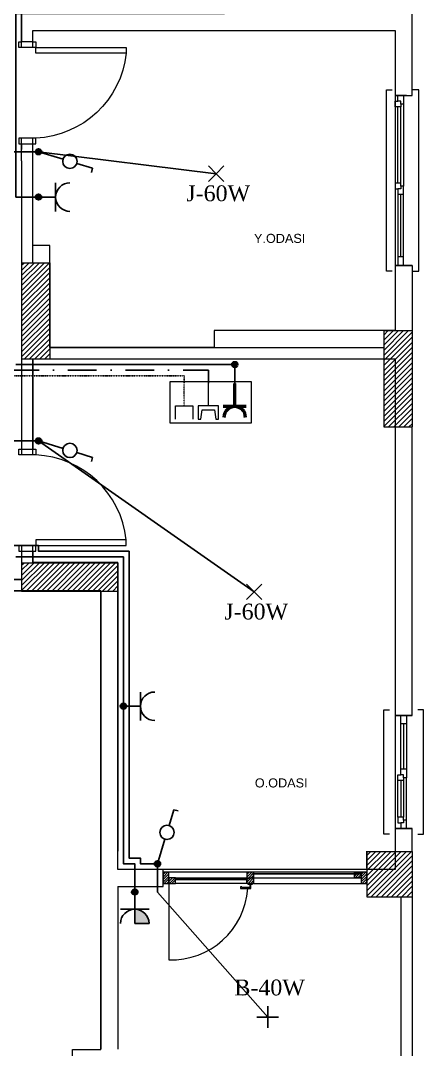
# Model space of a CAD drawing. Header units: millimetres. Extents: x 3395 to 31170, y 2853 to 7104.
# Drawn here: x 13052 to 13407, y 4691 to 5600 of the extents above; entities that cross this region are included whole.
import ezdxf

# ---------------------------------------------------------------- set-up
doc = ezdxf.new("R2010")
doc.units = ezdxf.units.MM
doc.linetypes.add('DASHDOTX2', pattern=[50.8, 25.4, -12.7, 0, -12.7])
doc.linetypes.add('DIVIDE', pattern=[1.25, 0.5, -0.25, 0, -0.25, 0, -0.25])
for name, color, linetype in [('AydınlatmaT.', 1, 'Continuous'), ('Elektrik T.', 4, 'Continuous'), ('S', 2, 'Continuous'), ('Telefon', 3, 'DIVIDE'), ('Televizyon', 255, 'DASHDOTX2'), ('YazılarY.', 7, 'Continuous')]:
    doc.layers.add(name, color=color, linetype=linetype)
for name, color, linetype, lineweight in [('Duvar', 7, 'Continuous', 20), ('EHAT-TV', 7, 'Continuous', 20), ('EHAT_PRIZ', 4, 'Continuous', 50), ('elk035', 3, 'Continuous', 30), ('KAPEN', 30, 'Continuous', 13), ('OK', 51, 'Continuous', 20), ('TR', 252, 'Continuous', 5)]:
    doc.layers.add(name, color=color, linetype=linetype, lineweight=lineweight)
doc.styles.add('MEKAN', font='times.ttf')
doc.styles.get("Standard").update_dxf_attribs({"font": 'arial.ttf'})
pattern_1 = [(225, (4501369.4886, -378640.9306), (1.12253201513, -1.12253201513), [])]
pattern_2 = [(225, (4501359.4886, -378670.9308), (1.12253201513, -1.12253201513), [])]

# ---------------------------------------------------------------- blocks, each defined once
blk = doc.blocks.new('RR9-1A')
at = {"layer": 'KAPEN'}
for points in [[(0, 0), (0, -2.5), (5, -2.5), (5, 12.5), (0, 12.5), (0, 10)], [(90, 0), (90, -2.5), (85, -2.5), (85, 12.5), (90, 12.5), (90, 10)]]:
    blk.add_lwpolyline(points, dxfattribs=at)
blk.add_lwpolyline([(5, -82.5), (10, -82.5), (10, -2.5), (5, -2.5)], close=True, dxfattribs=at)
blk.add_arc((0.74, 1.33), 84.34, 276.30069, 357.39453, dxfattribs=at)
blk = doc.blocks.new('ÜÇLÜ GRUP(TEL-TV-PRİZ)')
at = {"layer": 'EHAT-TV', "linetype": 'Continuous'}
blk.add_line((21.45, -2.02), (1.58, -2.02), dxfattribs=at)
at = {"layer": 'EHAT-TV', "color": 7, "lineweight": 20}
blk.add_lwpolyline([(25.05, 3.38), (33.45, 4.58), (33.45, 6.98), (21.45, 6.98), (21.45, -11.02), (33.45, -11.02), (33.45, -8.61), (25.05, -7.42), (25.05, 3.38)], dxfattribs=at)
at = {"layer": 'EHAT_PRIZ'}
for p, q in [((22.13, 31.26), (22.13, 11.18)), ((22.13, 21.22), (1.95, 21.22))]:
    blk.add_line(p, q, dxfattribs=at)
blk.add_arc((31.73, 21.22), 9.6, 90, 270, dxfattribs=at)
at = {"layer": 'OK'}
blk.add_lwpolyline([(0, 35.7), (36.98, 35.7), (36.98, -35.7), (0, -35.7)], close=True, dxfattribs=at)
at = {"layer": 'Telefon', "color": 3, "linetype": 'Continuous', "lineweight": 20}
for p, q in [((21.45, -15.78), (33.45, -15.78)), ((21.45, -31.14), (21.45, -15.78)), ((33.45, -31.14), (21.45, -31.14))]:
    blk.add_line(p, q, dxfattribs=at)
at = {"layer": 'Telefon', "color": 3, "linetype": 'DIVIDE', "lineweight": 20}
blk.add_line((21.45, -23.46), (1.58, -23.46), dxfattribs=at)
blk = doc.blocks.new('B')
at = {"layer": 'elk035'}
blk.add_hatch(color=256, dxfattribs=at).paths.add_polyline_path([(2.5, 0, 1), (-2.5, 0, 1)])
blk.add_circle((0, 0), 2.5, dxfattribs=at)
blk = doc.blocks.new('NORA')
for p, q in [((0, 0.2275), (-0.0318, 0.2275)), ((0, 0.105), (0, 0.2275))]:
    blk.add_line(p, q)
blk.add_circle((0, 0.0525), 0.0525)
blk = doc.blocks.new('A')
at = {"layer": 'S', "xscale": 100, "yscale": 100, "zscale": 100, "rotation": 180}
blk.add_blockref('NORA', (0, 0), dxfattribs=at)

msp = doc.modelspace()

# ---------------------------------------------------------------- hatches: boundary and pattern name
at = {"layer": 'Elektrik T.'}
h = msp.add_hatch(color=256, dxfattribs=at)
h.dxf.hatch_style = 1
h.paths.add_polyline_path([(13152.47, 4815.26), (13152.47, 4802.66), (13165.07, 4802.66, 0.414214)])
at = {"layer": 'TR'}
h = msp.add_hatch(dxfattribs=at)
h.set_pattern_fill('ANSI31', color=256, scale=0.5, angle=180, style=0)
h.set_pattern_definition(pattern_1)
h.paths.add_polyline_path([(13177.47, 4838.06), (13182.47, 4838.06), (13182.47, 4843.06), (13182.47, 4848.06), (13177.47, 4848.06)])
h = msp.add_hatch(dxfattribs=at)
h.set_pattern_fill('ANSI31', color=256, scale=0.5, angle=180, style=0)
h.set_pattern_definition(pattern_1)
h.paths.add_polyline_path([(13251.47, 4843.06), (13257.47, 4843.06), (13257.47, 4846.56), (13257.47, 4848.06), (13251.47, 4848.06)])
h = msp.add_hatch(dxfattribs=at)
h.set_pattern_fill('ANSI31', color=256, scale=0.5, angle=180, style=0)
h.set_pattern_definition(pattern_2)
h.paths.add_polyline_path([(13346.47, 4843.06), (13352.47, 4843.06), (13352.47, 4848.06), (13346.47, 4848.06), (13346.47, 4846.56)])
h = msp.add_hatch(dxfattribs=at)
h.set_pattern_fill('ANSI31', color=256, scale=0.5, angle=180, style=0)
h.set_pattern_definition(pattern_2)
h.paths.add_polyline_path([(13352.47, 4843.06), (13352.47, 4838.06), (13357.47, 4838.06), (13357.47, 4848.06), (13352.47, 4848.06)])
h = msp.add_hatch(dxfattribs=at)
h.set_pattern_fill('ANSI31', color=256, scale=0.5, angle=180, style=0)
h.set_pattern_definition(pattern_1)
h.paths.add_polyline_path([(13182.47, 4838.06), (13188.47, 4838.06), (13188.47, 4841.56), (13188.47, 4843.06), (13182.47, 4843.06)])
h = msp.add_hatch(dxfattribs=at)
h.set_pattern_fill('ANSI31', color=256, scale=0.5, angle=180, style=0)
h.set_pattern_definition(pattern_1)
h.paths.add_polyline_path([(13251.47, 4838.06), (13257.47, 4838.06), (13257.47, 4843.06), (13251.47, 4843.06)])

# ---------------------------------------------------------------- linework, layer by layer
at = {"layer": 'AydınlatmaT.'}
for p, q in [((13089.11, 5477.71), (13067.47, 5484.29)), ((13067.47, 5484.29), (13224.39, 5464.99)), ((13089.11, 5222.36), (13067.47, 5228.94)), ((13067.47, 5228.94), (13257.96, 5095.54)), ((13179.06, 4877.1), (13172.47, 4855.46)), ((13172.47, 4855.46), (13172.47, 4835.46)), ((13172.47, 4835.46), (13172.47, 4830.46)), ((13172.47, 4830.46), (13269.95, 4720.09))]:
    msp.add_line(p, q, dxfattribs=at)
at = {"layer": 'AydınlatmaT.', "color": 1}
for p, q in [((13224.39, 5464.99), (13217.6, 5471.78)), ((13224.39, 5464.99), (13231.18, 5471.78)), ((13224.39, 5464.99), (13217.6, 5458.2)), ((13224.39, 5464.99), (13231.18, 5458.2)), ((13257.96, 5095.54), (13251.17, 5102.33)), ((13257.96, 5095.54), (13264.75, 5102.33)), ((13257.96, 5095.54), (13251.17, 5088.75)), ((13257.96, 5095.54), (13264.75, 5088.75)), ((13269.95, 4720.09), (13269.95, 4729.69)), ((13269.95, 4720.09), (13260.35, 4720.09)), ((13269.95, 4720.09), (13279.55, 4720.09)), ((13269.95, 4720.09), (13269.95, 4710.49))]:
    msp.add_line(p, q, dxfattribs=at)
at = {"layer": 'AydınlatmaT.'}
for points in [[(13042.47, 5484.29), (13062.47, 5484.29), (13067.47, 5484.29), (13062.47, 5484.29), (13042.47, 5484.29)], [(13032.47, 5228.94), (13062.47, 5228.94), (13067.47, 5228.94), (13032.47, 5228.94)], [(12875.39, 5136.46), (13062.47, 5136.56), (13067.47, 5136.56), (13067.47, 5131.46), (13067.47, 5131.46), (13142.47, 5131.46), (13147.47, 5131.46), (13147.47, 4860.46), (13147.47, 4860.46), (13152.47, 4860.46), (13157.47, 4860.46), (13157.47, 4855.46), (13172.47, 4855.46), (13157.47, 4855.46), (13157.47, 4860.46), (13147.47, 4860.46), (13147.47, 5131.46), (13067.47, 5131.46), (13067.47, 5136.56), (13027.47, 5136.56)]]:
    msp.add_lwpolyline(points, dxfattribs=at)
at = {"layer": 'Duvar'}
for p, q in [((13397.47, 5533.96), (13397.47, 5718.96)), ((13052.47, 5611.36), (13052.47, 5581.36)), ((13062.47, 5581.36), (13062.47, 5591.46)), ((13062.47, 5591.46), (13382.47, 5591.46)), ((13142.47, 5591.36), (13142.47, 5591.36)), ((13382.47, 5591.46), (13382.47, 5533.96)), ((13062.47, 5581.36), (13052.47, 5581.36)), ((13382.47, 5533.96), (13397.47, 5533.96)), ((13382.47, 5533.96), (13397.47, 5533.96)), ((13392.47, 5533.96), (13382.47, 5533.96)), ((13382.47, 5533.96), (13392.47, 5533.96)), ((13382.47, 5533.96), (13392.47, 5533.96)), ((13382.47, 5533.96), (13392.47, 5533.96)), ((13382.47, 5533.96), (13397.47, 5533.96)), ((13384.97, 5533.96), (13389.97, 5533.96)), ((13389.97, 5526.46), (13389.97, 5453.96)), ((13382.47, 5523.96), (13382.47, 5456.46)), ((13384.97, 5456.46), (13384.97, 5523.96)), ((13387.47, 5456.46), (13387.47, 5523.96)), ((13052.47, 5491.36), (13062.47, 5491.36)), ((13052.47, 5491.36), (13052.47, 5486.36)), ((13062.47, 5386.46), (13062.47, 5491.36)), ((13052.47, 5476.36), (13052.47, 5386.46)), ((13384.97, 5446.46), (13384.97, 5391.46)), ((13389.97, 5446.46), (13384.97, 5446.46)), ((13387.47, 5391.46), (13387.47, 5446.46)), ((13389.97, 5391.46), (13389.97, 5446.46)), ((13052.45, 5386.36), (13077.45, 5386.36)), ((13052.45, 5386.36), (13052.45, 5301.36)), ((13077.45, 5386.36), (13077.45, 5301.36)), ((13382.47, 5383.96), (13382.47, 5326.46)), ((13382.47, 5383.96), (13397.47, 5383.96)), ((13397.47, 5383.96), (13382.47, 5383.96)), ((13392.47, 5383.96), (13382.47, 5383.96)), ((13382.47, 5383.96), (13392.47, 5383.96)), ((13382.47, 5383.96), (13392.47, 5383.96)), ((13382.47, 5383.96), (13392.47, 5383.96)), ((13382.47, 5383.96), (13397.47, 5383.96)), ((13397.47, 5383.96), (13397.47, 5326.46)), ((13052.47, 5331.36), (13052.45, 5331.36)), ((13372.45, 5326.36), (13397.45, 5326.36)), ((13372.45, 5326.36), (13372.45, 5241.36)), ((13397.45, 5326.36), (13397.45, 5241.36)), ((13052.45, 5321.36), (13052.47, 5321.36)), ((13077.47, 5311.46), (13372.47, 5311.46)), ((13052.45, 5301.36), (13077.45, 5301.36)), ((13052.47, 5301.56), (13052.47, 5221.56)), ((13062.47, 5301.46), (13062.47, 5221.56)), ((13077.47, 5301.46), (13372.47, 5301.46)), ((13372.45, 5241.36), (13397.45, 5241.36)), ((13382.47, 5241.46), (13382.47, 4986.46)), ((13397.47, 4986.46), (13397.47, 5241.46)), ((13052.47, 5221.56), (13062.47, 5221.56)), ((13052.47, 5131.56), (13052.47, 5121.56)), ((13052.47, 5131.56), (13062.47, 5131.56)), ((13062.47, 5131.56), (13062.47, 5121.56)), ((13052.45, 5121.36), (13137.45, 5121.36)), ((13052.45, 5121.36), (13052.45, 5096.36)), ((13137.45, 5121.36), (13137.45, 5096.36)), ((12862.47, 5106.46), (13052.47, 5106.46)), ((12862.47, 5096.46), (13052.47, 5096.46)), ((13052.45, 5096.36), (13137.45, 5096.36)), ((13122.47, 5096.46), (13122.47, 4691.56)), ((13137.47, 5096.56), (13137.47, 4866.46)), ((13382.47, 4986.46), (13397.47, 4986.46)), ((13397.47, 4986.46), (13382.47, 4986.46)), ((13387.47, 4938.96), (13387.47, 4978.96)), ((13389.97, 4978.96), (13389.97, 4938.96)), ((13392.47, 4978.96), (13392.47, 4938.96)), ((13392.47, 4938.96), (13387.47, 4938.96)), ((13384.97, 4896.46), (13384.97, 4928.96)), ((13387.47, 4928.96), (13387.47, 4896.46)), ((13389.97, 4928.96), (13389.97, 4896.46)), ((13392.47, 4893.96), (13392.47, 4931.46)), ((13382.47, 4886.46), (13382.47, 4866.46)), ((13382.47, 4886.46), (13397.47, 4886.46)), ((13397.47, 4886.46), (13382.47, 4886.46)), ((13397.47, 4866.46), (13397.47, 4886.46)), ((13357.45, 4866.36), (13397.45, 4866.36)), ((13357.45, 4866.36), (13357.45, 4826.36)), ((13357.47, 4851.51), (13357.47, 4866.51)), ((13397.45, 4866.36), (13397.45, 4826.36)), ((13177.47, 4850.46), (13137.47, 4850.46)), ((13177.47, 4835.51), (13177.47, 4850.51)), ((13177.47, 4845.51), (13177.47, 4840.51)), ((13257.47, 4848.06), (13182.47, 4848.06)), ((13137.47, 4835.46), (13177.47, 4835.46)), ((13137.47, 4835.46), (13137.47, 4691.56)), ((13257.47, 4838.06), (13357.47, 4838.06)), ((13357.45, 4826.36), (13397.45, 4826.36))]:
    msp.add_line(p, q, dxfattribs=at)
for points in [[(13052.47, 5576.36), (13052.47, 5616.36)], [(13062.47, 5576.36), (13062.47, 5591.46), (13097.47, 5591.46), (13097.47, 5591.46), (13382.47, 5591.46), (13382.47, 5326.46), (13222.47, 5326.46), (13222.47, 5311.46), (13077.47, 5311.46), (13077.47, 5401.46), (13062.47, 5401.46), (13062.47, 5496.36)], [(13379.97, 5378.96), (13374.97, 5378.96), (13374.97, 5538.96), (13379.97, 5538.96)], [(13397.47, 5378.96), (13403.47, 5378.96), (13403.47, 5538.96), (13397.47, 5538.96)], [(13387.47, 5526.46), (13387.47, 5523.96), (13382.47, 5523.96), (13382.47, 5528.96), (13384.97, 5528.96)], [(13389.97, 5533.96), (13389.97, 5526.46), (13387.47, 5526.46), (13387.47, 5528.96), (13384.97, 5528.96), (13384.97, 5533.96)], [(13052.47, 5476.36), (13052.47, 5496.36)], [(13052.47, 5476.36), (13052.47, 5331.36), (13052.45, 5331.36)], [(13387.47, 5453.96), (13387.47, 5456.46), (13382.47, 5456.46), (13382.47, 5451.46), (13384.97, 5451.46)], [(13389.97, 5446.46), (13389.97, 5453.96), (13387.47, 5453.96), (13387.47, 5451.46), (13384.97, 5451.46), (13384.97, 5446.46)], [(13389.97, 5383.96), (13389.97, 5391.46), (13384.97, 5391.46), (13384.97, 5383.96)], [(13052.45, 5321.36), (13052.47, 5321.36), (13052.47, 5216.56)], [(13062.47, 5301.46), (13382.47, 5301.46), (13382.47, 4850.46), (13137.47, 4850.46), (13137.47, 5121.46), (13062.47, 5121.46), (13062.47, 5136.56)], [(13062.47, 5216.56), (13062.47, 5301.46)], [(13052.47, 5136.56), (13052.47, 5106.46), (12857.47, 5106.46)], [(12762.47, 4686.46), (12777.47, 4686.46), (12777.47, 4666.46), (13097.47, 4666.46), (13097.47, 4691.46), (13122.47, 4691.46), (13122.47, 5096.46), (12857.47, 5096.46)], [(13377.47, 4881.46), (13372.47, 4881.46), (13372.47, 4991.46), (13377.47, 4991.46)], [(13402.47, 4881.46), (13407.47, 4881.46), (13407.47, 4991.46), (13402.47, 4991.46)], [(13392.47, 4986.46), (13392.47, 4978.96), (13387.47, 4978.96), (13387.47, 4986.46)], [(13392.47, 4938.96), (13392.47, 4931.46), (13389.97, 4931.46), (13389.97, 4933.96), (13387.47, 4933.96), (13387.47, 4938.96)], [(13389.97, 4931.46), (13389.97, 4928.96), (13384.97, 4928.96), (13384.97, 4933.96), (13387.47, 4933.96)], [(13389.97, 4893.96), (13389.97, 4896.46), (13384.97, 4896.46), (13384.97, 4891.46), (13387.47, 4891.46)], [(13392.47, 4886.46), (13392.47, 4893.96), (13389.97, 4893.96), (13389.97, 4891.46), (13387.47, 4891.46), (13387.47, 4886.46)], [(13357.47, 4851.46), (13357.47, 4851.46), (13357.47, 4866.46), (13357.47, 4866.46)], [(13182.47, 4838.06), (13182.47, 4770.56)], [(13397.47, 4826.46), (13397.47, 4605.46), (13127.47, 4605.46), (13127.47, 4621.46), (13127.47, 4651.46)], [(13387.47, 4826.46), (13387.47, 4615.46), (13137.47, 4615.46), (13137.47, 4631.46), (13137.47, 4651.46)]]:
    msp.add_lwpolyline(points, dxfattribs=at)
for points in [[(13177.47, 4838.06), (13182.47, 4838.06), (13182.47, 4848.06), (13177.47, 4848.06)], [(13257.47, 4848.06), (13251.47, 4848.06), (13251.47, 4843.06), (13257.47, 4843.06)], [(13352.47, 4848.06), (13257.47, 4848.06), (13257.47, 4846.56), (13352.47, 4846.56)], [(13352.47, 4846.56), (13257.47, 4846.56), (13257.47, 4843.06), (13352.47, 4843.06)], [(13346.47, 4848.06), (13352.47, 4848.06), (13352.47, 4843.06), (13346.47, 4843.06)], [(13352.47, 4838.06), (13357.47, 4838.06), (13357.47, 4848.06), (13352.47, 4848.06)], [(13188.47, 4843.06), (13182.47, 4843.06), (13182.47, 4838.06), (13188.47, 4838.06)], [(13188.47, 4843.06), (13251.47, 4843.06), (13251.47, 4841.56), (13188.47, 4841.56)], [(13188.47, 4841.56), (13251.47, 4841.56), (13251.47, 4838.06), (13188.47, 4838.06)], [(13245.97, 4833.56), (13254.97, 4833.56), (13254.97, 4837.56), (13253.97, 4837.56), (13253.97, 4834.56), (13246.97, 4834.56), (13246.97, 4835.06), (13245.97, 4835.06)], [(13251.47, 4843.06), (13257.47, 4843.06), (13257.47, 4838.06), (13251.47, 4838.06)], [(13252.47, 4838.06), (13252.47, 4837.56), (13256.47, 4837.56), (13256.47, 4838.06)]]:
    msp.add_lwpolyline(points, close=True, dxfattribs=at)
msp.add_arc((13184.62, 4838.41), 67.88, 268.1858, 355.90662, dxfattribs=at)
at = {"layer": 'Elektrik T.', "color": 4}
for p, q in [((13082.55, 5456.82), (13082.55, 5431.72)), ((13082.55, 5444.27), (13067.34, 5444.27)), ((13157.55, 5007.12), (13157.55, 4982.01)), ((13157.55, 4994.56), (13142.34, 4994.56)), ((13152.47, 4815.26), (13152.47, 4830.46)), ((13165.02, 4815.26), (13139.92, 4815.26))]:
    msp.add_line(p, q, dxfattribs=at)
at = {"layer": 'Elektrik T.'}
for p, q in [((13152.47, 4815.26), (13152.47, 4802.66)), ((13152.47, 4802.66), (13165.07, 4802.66))]:
    msp.add_line(p, q, dxfattribs=at)
for points in [[(12983.01, 5881.54), (12982.86, 5856.51), (13042.47, 5856.51), (13042.47, 5856.51), (13042.47, 5833.8), (13067.47, 5833.88), (13067.47, 5706.36), (13067.47, 5701.36), (13052.47, 5701.36), (13047.47, 5701.36), (13067.47, 5701.36), (13067.47, 5701.36), (13047.47, 5701.36), (13047.47, 5601.46), (13047.47, 5606.46), (13231.49, 5606.46), (13047.47, 5606.46), (13047.47, 5444.27), (13067.47, 5444.35)], [(13047.47, 5296.37), (13240.73, 5296.37), (13240.73, 5279.51)], [(13047.47, 5126.46), (13137.47, 5126.46), (13142.47, 5126.46), (13142.47, 4994.56), (13142.44, 4855.46), (13142.44, 4855.46), (13152.44, 4855.53), (13152.47, 4830.46)]]:
    msp.add_lwpolyline(points, dxfattribs=at)
at = {"layer": 'Elektrik T.', "color": 4}
for centre, start, end in [((13095.15, 5444.27), 90, 180), ((13095.15, 5444.27), 180, 270), ((13170.15, 4994.56), 90, 180), ((13170.15, 4994.56), 180, 270), ((13152.47, 4802.66), 90, 180), ((13152.47, 4802.66), 0, 90)]:
    msp.add_arc(centre, 12.6, start, end, dxfattribs=at)
at = {"layer": 'Telefon'}
msp.add_lwpolyline([(12730.88, 4884.64), (12784.05, 4884.64), (12767.47, 4884.64), (12772.47, 4884.64), (12772.47, 5126.46), (12772.47, 5131.46), (13037.47, 5131.46), (13037.47, 5131.46), (13037.47, 5286.42), (13037.47, 5286.42), (13196.05, 5286.42), (13196.05, 5279.88)], dxfattribs=at)
at = {"layer": 'Televizyon'}
msp.add_lwpolyline([(12730.88, 4863.2), (12784.05, 4863.2), (12762.47, 4863.2), (12767.47, 4863.15), (12767.47, 5121.46), (12767.47, 5126.46), (13042.47, 5126.36), (13042.47, 5126.36), (13042.47, 5291.42), (13042.47, 5291.42), (13042.47, 5291.42), (13217.48, 5291.42), (13217.48, 5279.88)], dxfattribs=at)
at = {"layer": 'TR', "ltscale": 2}
for p, q in [((13052.45, 5384.05), (13054.76, 5386.36)), ((13052.45, 5379.56), (13059.25, 5386.36)), ((13052.45, 5375.07), (13063.74, 5386.36)), ((13052.45, 5370.58), (13068.23, 5386.36)), ((13052.45, 5366.09), (13072.72, 5386.36)), ((13052.45, 5361.6), (13077.21, 5386.36)), ((13052.45, 5357.11), (13077.45, 5382.11)), ((13052.45, 5352.62), (13077.45, 5377.62)), ((13052.45, 5348.13), (13077.45, 5373.13)), ((13052.45, 5343.64), (13077.45, 5368.64)), ((13052.45, 5339.15), (13077.45, 5364.15)), ((13052.45, 5334.66), (13077.45, 5359.66)), ((13052.45, 5330.17), (13077.45, 5355.17)), ((13052.45, 5325.68), (13077.45, 5350.68)), ((13052.45, 5321.19), (13077.45, 5346.19)), ((13052.45, 5316.7), (13077.45, 5341.7)), ((13052.45, 5312.21), (13077.45, 5337.21)), ((13052.45, 5307.72), (13077.45, 5332.72)), ((13052.45, 5303.23), (13077.45, 5328.23)), ((13372.45, 5322.39), (13376.42, 5326.36)), ((13372.45, 5317.9), (13380.91, 5326.36)), ((13372.45, 5313.41), (13385.4, 5326.36)), ((13372.45, 5308.92), (13389.89, 5326.36)), ((13372.45, 5304.43), (13394.38, 5326.36)), ((13055.07, 5301.36), (13077.45, 5323.74)), ((13059.56, 5301.36), (13077.45, 5319.25)), ((13372.45, 5299.94), (13397.45, 5324.94)), ((13372.45, 5295.45), (13397.45, 5320.45)), ((13064.05, 5301.36), (13077.45, 5314.76)), ((13068.54, 5301.36), (13077.45, 5310.27)), ((13372.45, 5290.96), (13397.45, 5315.96)), ((13372.45, 5286.47), (13397.45, 5311.47)), ((13073.03, 5301.36), (13077.45, 5305.78)), ((13372.45, 5281.98), (13397.45, 5306.98)), ((13372.45, 5277.49), (13397.45, 5302.49)), ((13372.45, 5273), (13397.45, 5298)), ((13372.45, 5268.51), (13397.45, 5293.51)), ((13372.45, 5264.02), (13397.45, 5289.02)), ((13372.45, 5259.53), (13397.45, 5284.53)), ((13372.45, 5255.04), (13397.45, 5280.04)), ((13372.45, 5250.55), (13397.45, 5275.55)), ((13372.45, 5246.06), (13397.45, 5271.06)), ((13372.45, 5241.57), (13397.45, 5266.57)), ((13376.73, 5241.36), (13397.45, 5262.08)), ((13381.22, 5241.36), (13397.45, 5257.59)), ((13385.71, 5241.36), (13397.45, 5253.1)), ((13390.2, 5241.36), (13397.45, 5248.61)), ((13394.69, 5241.36), (13397.45, 5244.12)), ((13052.45, 5119.14), (13054.67, 5121.36)), ((13052.45, 5114.65), (13059.16, 5121.36)), ((13052.45, 5110.16), (13063.65, 5121.36)), ((13052.45, 5105.67), (13068.14, 5121.36)), ((13052.45, 5101.17), (13072.63, 5121.36)), ((13052.45, 5096.68), (13077.12, 5121.36)), ((13056.61, 5096.36), (13081.61, 5121.36)), ((13061.1, 5096.36), (13086.1, 5121.36)), ((13065.59, 5096.36), (13090.59, 5121.36)), ((13070.08, 5096.36), (13095.08, 5121.36)), ((13074.57, 5096.36), (13099.57, 5121.36)), ((13079.06, 5096.36), (13104.06, 5121.36)), ((13083.55, 5096.36), (13108.55, 5121.36)), ((13088.04, 5096.36), (13113.04, 5121.36)), ((13092.53, 5096.36), (13117.53, 5121.36)), ((13097.02, 5096.36), (13122.02, 5121.36)), ((13101.51, 5096.36), (13126.51, 5121.36)), ((13106.01, 5096.36), (13131.01, 5121.36)), ((13110.5, 5096.36), (13135.5, 5121.36)), ((13114.99, 5096.36), (13137.45, 5118.82)), ((13119.48, 5096.36), (13137.45, 5114.33)), ((13123.97, 5096.36), (13137.45, 5109.84)), ((13128.46, 5096.36), (13137.45, 5105.35)), ((13132.95, 5096.36), (13137.45, 5100.86)), ((13137.44, 5096.36), (13137.45, 5096.37)), ((13357.45, 4862.87), (13360.94, 4866.36)), ((13357.45, 4858.38), (13365.43, 4866.36)), ((13357.45, 4853.89), (13369.92, 4866.36)), ((13357.45, 4849.4), (13374.41, 4866.36)), ((13357.45, 4844.91), (13378.9, 4866.36)), ((13357.45, 4840.42), (13383.39, 4866.36)), ((13357.45, 4835.93), (13387.88, 4866.36)), ((13357.45, 4831.44), (13392.37, 4866.36)), ((13357.45, 4826.95), (13396.86, 4866.36)), ((13361.35, 4826.36), (13397.45, 4862.46)), ((13365.84, 4826.36), (13397.45, 4857.97)), ((13370.33, 4826.36), (13397.45, 4853.48)), ((13374.82, 4826.36), (13397.45, 4848.99)), ((13379.31, 4826.36), (13397.45, 4844.5)), ((13383.8, 4826.36), (13397.45, 4840.01)), ((13388.29, 4826.36), (13397.45, 4835.52)), ((13392.78, 4826.36), (13397.45, 4831.03)), ((13397.27, 4826.36), (13397.45, 4826.54))]:
    msp.add_line(p, q, dxfattribs=at)

# ---------------------------------------------------------------- block references
at = {"layer": 'AydınlatmaT.', "linetype": 'Continuous', "xscale": -1.199999999997266, "yscale": 1.200000000001167, "zscale": 1.2}
for p, rotation in [((13089.11, 5477.71), 73.07657146405352), ((13089.11, 5222.36), 73.07657146405352), ((13179.06, 4877.1), 163.0765714640535)]:
    msp.add_blockref('A', p, dxfattribs=dict(at, rotation=rotation))
at = {"layer": 'Duvar', "xscale": -1, "rotation": 90}
msp.add_blockref('RR9-1A', (13062.47, 5581.36), dxfattribs=at)
at = {"layer": 'Duvar'}
for name, p, rotation in [('B', (13067.47, 5484.29), 289.6047395526663), ('B', (13067.47, 5444.35), 289.6047395526663), ('B', (13240.73, 5296.37), 199.6047395526663), ('ÜÇLÜ GRUP(TEL-TV-PRİZ)', (13219.5, 5281.46), 270), ('B', (13067.47, 5228.94), 289.6047395526663), ('RR9-1A', (13062.47, 5131.56), 90), ('B', (13142.47, 4994.64), 289.6047395526663), ('B', (13172.47, 4855.46), 289.6047395526663), ('B', (13152.47, 4830.46), 199.6047395526663)]:
    msp.add_blockref(name, p, dxfattribs=dict(at, rotation=rotation))

# ---------------------------------------------------------------- texts
at = {"layer": 'YazılarY.', "style": 'MEKAN'}
for s, p in [('J-60W', (13198.02, 5440.65)), ('J-60W', (13231.59, 5071.21)), ('B-40W', (13240.5, 4739.14))]:
    msp.add_text(s, height=14, dxfattribs=at).set_placement(p)
at = {"layer": 'YazılarY.', "linetype": 'ByBlock', "char_height": 8, "attachment_point": 1}
for s, insert in [('Y.ODASI', (13257.79, 5411.83)), ('O.ODASI', (13258.54, 4930.85))]:
    msp.add_mtext_dynamic_manual_height_columns(s, width=66.1726, gutter_width=12.5, heights=[0], dxfattribs=dict(at, insert=insert))

doc.saveas('drawing.dxf')
